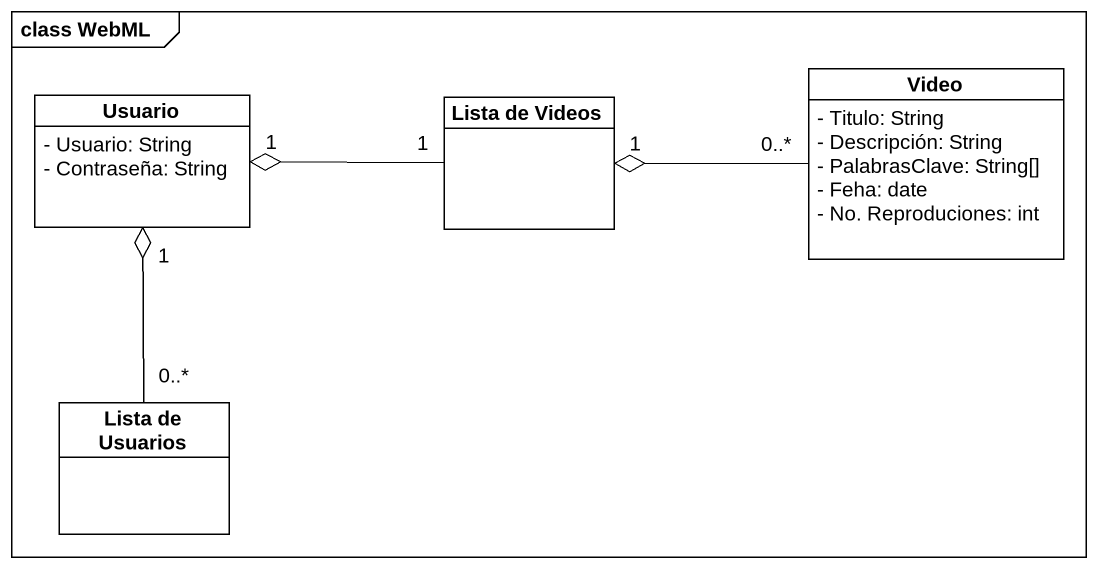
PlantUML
@startuml
mainframe class WebML
hide circle
hide empty members
skinparam classAttributeIconSize 0
class Usuario {
  - Usuario: String
  - Contraseña: String
}
class "Lista de Videos" as Lista_de_Videos
class Video {
  - Titulo: String
  - Descripción: String
  - PalabrasClave: String[]
  - Feha: date
  - No. Reproduciones: int
}
class "Lista de Usuarios" as Lista_de_Usuarios
Lista_de_Videos "1" -left-o "1" Usuario
Video "0..*" -left-o "1" Lista_de_Videos
Lista_de_Usuarios "0..*" -up-o "1" Usuario
@enduml
